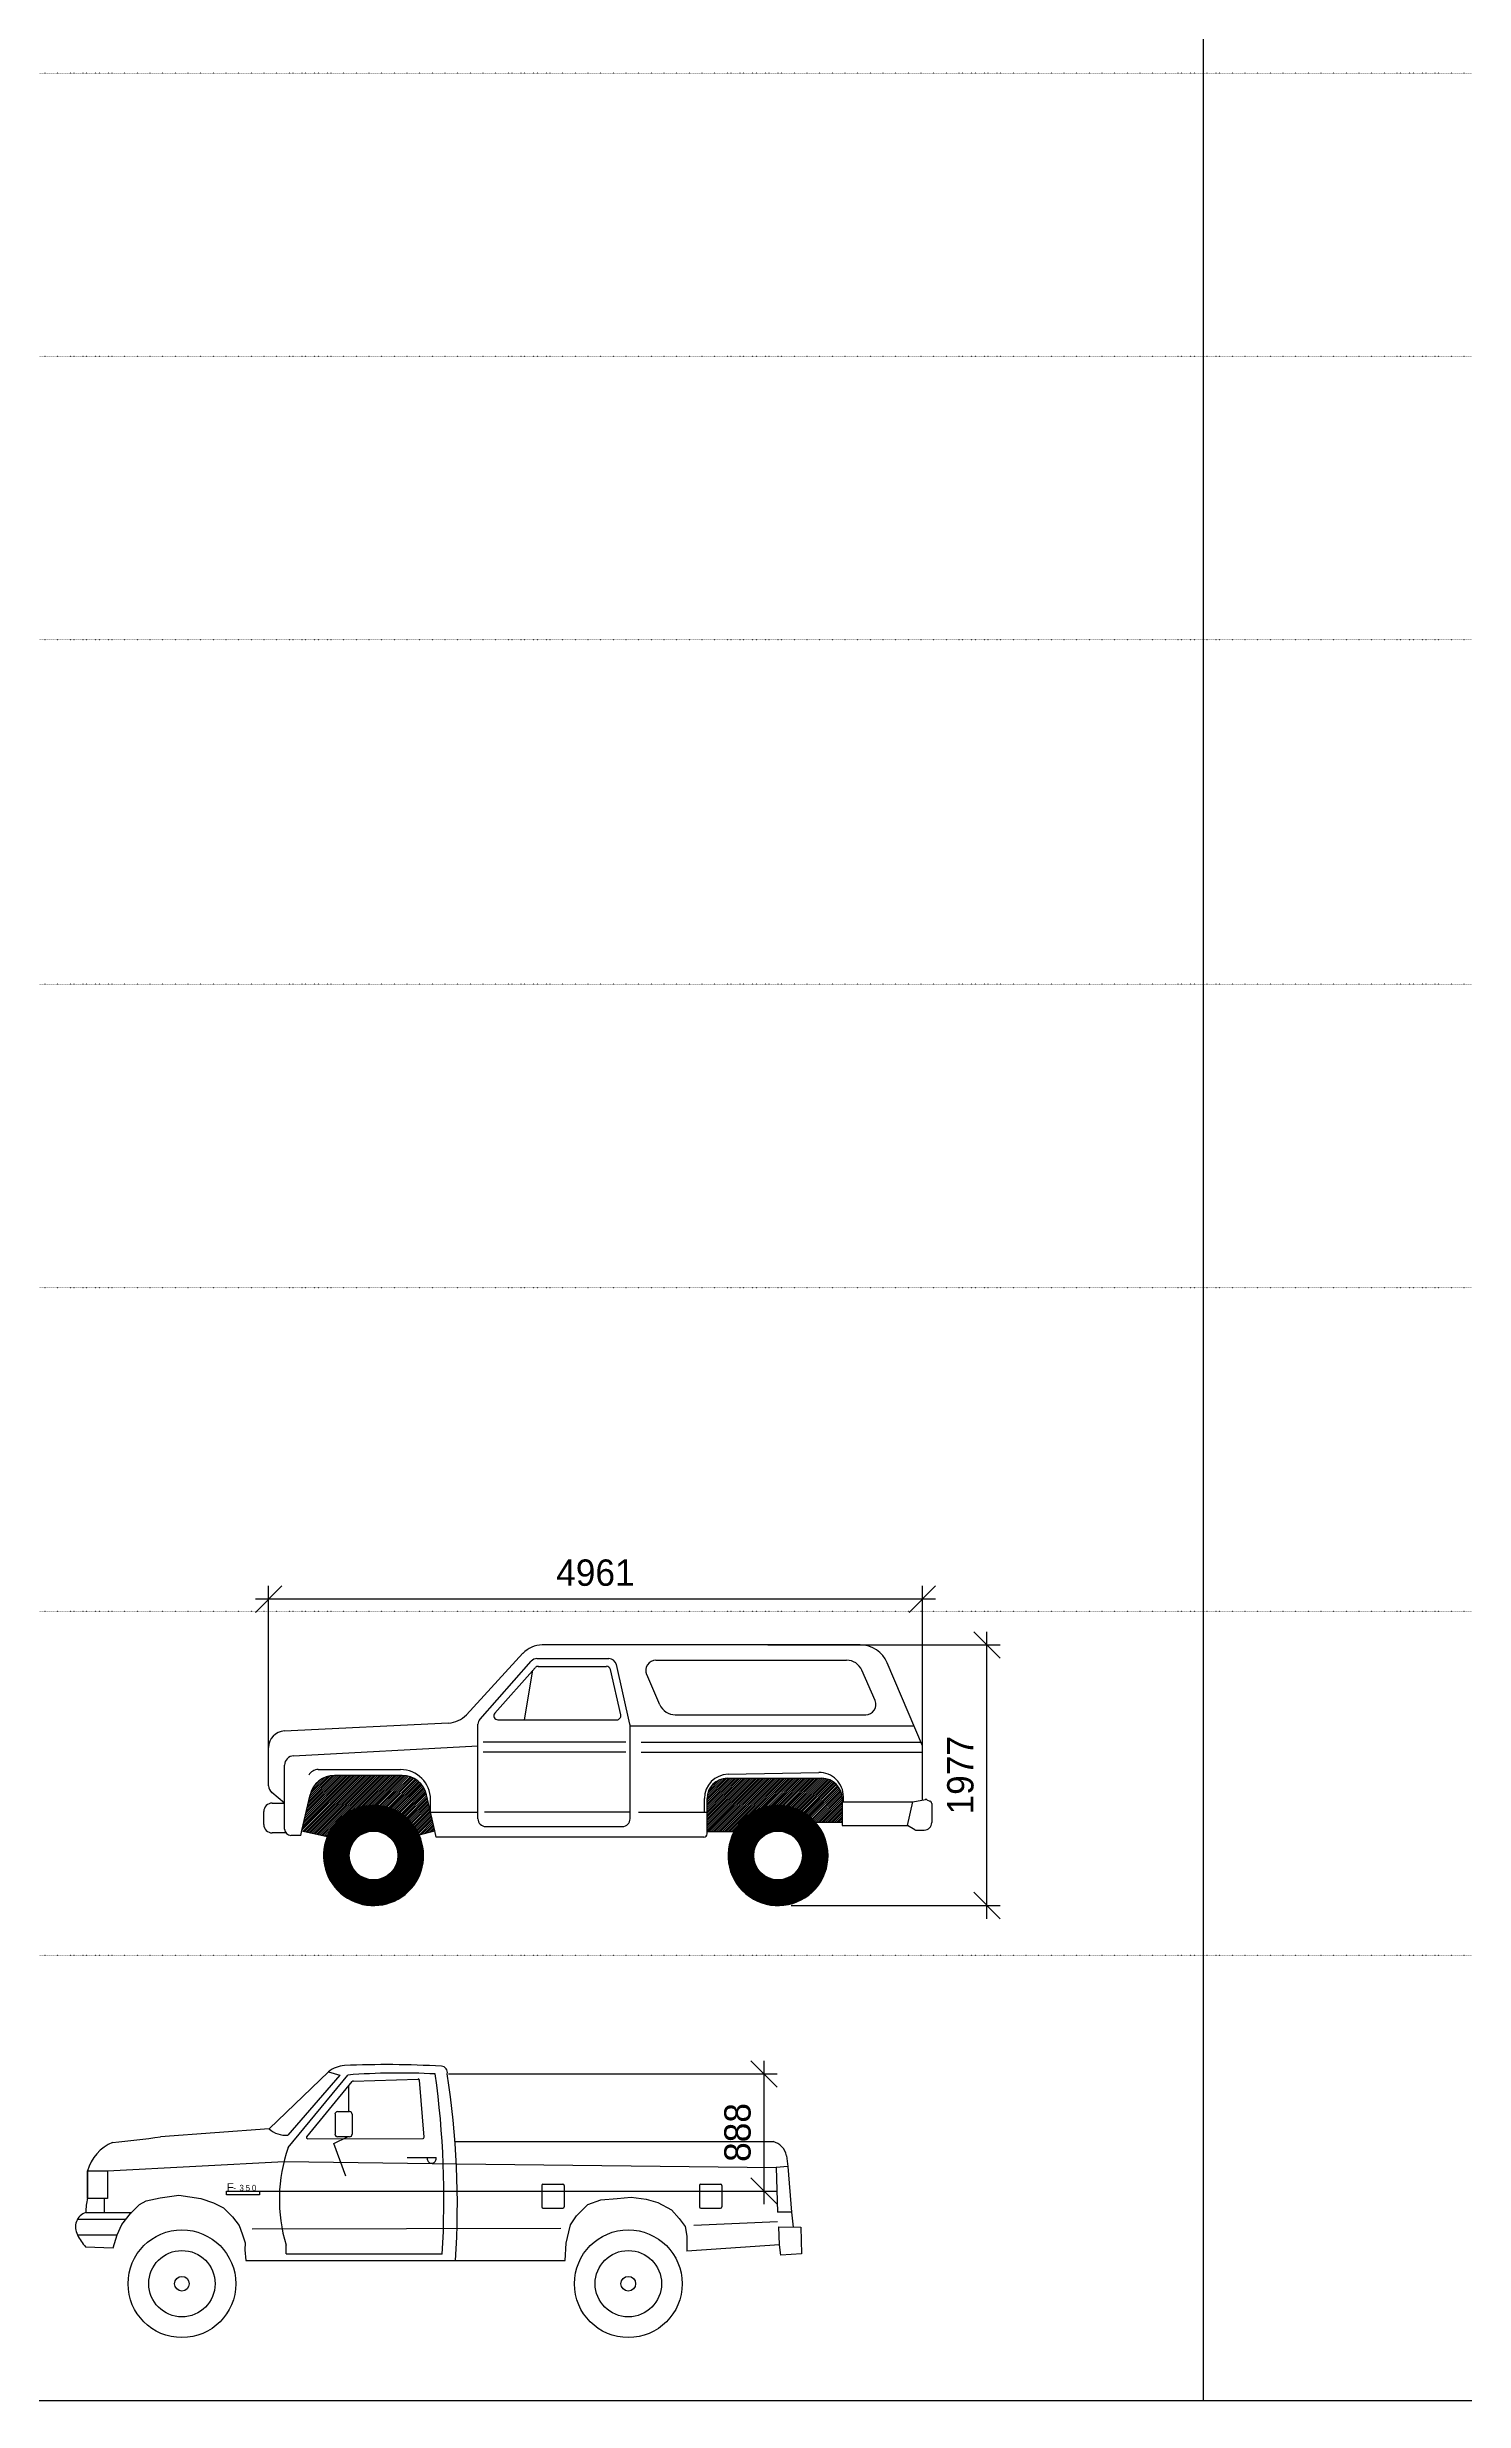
# Model space of a CAD drawing. Header units: millimetres. Extents: x 85290 to 188623, y -54691 to 10726.
# Drawn here: x 95623 to 106373, y -54691 to -36833 of the extents above; entities that cross this region are included whole.
import ezdxf

# ---------------------------------------------------------------- set-up
doc = ezdxf.new("R2010")
doc.units = ezdxf.units.MM
doc.linetypes.add('ACAD_ISO07W100', pattern=[3, 0, -3])
doc.layers.add('AUTO', color=150, linetype='Continuous')
doc.layers.add('RAZMER', color=5, linetype='Continuous')
doc.styles.add('TEXT', font='TXT')
doc.styles.add('WROMLATS', font='wromlats.shx', dxfattribs={"bigfont": 'bigfont.shx'})
doc.dimstyles.new('juka', dxfattribs={"dimscale": 100, "dimtxt": 2, "dimasz": 2, "dimexe": 1, "dimexo": 1, "dimgap": 1, "dimtad": 1, "dimtoh": 1, "dimdec": 0, "dimzin": 0, "dimdsep": 46, "dimtxsty": 'WROMLATS', "dimblk": 'OBLIQUE', "dimcen": -3, "dimdle": 1, "dimclrd": 256, "dimclre": 256, "dimclrt": 256, "dimadec": 0, "dimazin": 0, "dimtfac": 1, "dimtdec": 0, "dimtix": 1, "dimtmove": 2, "dimatfit": 3, "dimldrblk": 'ORIGIN2', "dimfxl": 1, "dimtvp": 2.5, "dimtolj": 1, "dimtzin": 0, "dimarcsym": 0})

# ---------------------------------------------------------------- blocks, each defined once
blk = doc.blocks.new('*U26')
at = {"linetype": 'Continuous'}
for p, q in [((4040, 1766), (1886, 1766)), ((1373, 1293), (1756, 1709)), ((1465, 1263), (1811, 1655)), ((1566, 1303), (1839, 1611)), ((1851, 1673), (2337, 1673)), ((1859, 1620), (2322, 1620)), ((2418, 1291), (2348, 1600)), ((2481, 1229), (2389, 1632)), ((2657, 1662), (3948, 1662)), ((4462, 1081), (4224, 1643)), ((1766, 1258), (1823, 1594)), ((2683, 1360), (2594, 1565)), ((4141, 1388), (4052, 1594)), ((2787, 1291), (4078, 1291)), ((139, 1183), (1251, 1237)), ((1451, 588), (1451, 1228)), ((1586, 1258), (2392, 1258)), ((2482, 1218), (4404, 1218)), ((2482, 588), (2482, 1217)), ((32, 812), (32, 1071)), ((202, 1014), (1451, 1082)), ((2452, 1106), (1486, 1106)), ((2452, 1039), (1486, 1039)), ((2557, 1106), (4451, 1106)), ((2557, 1039), (4462, 1039)), ((4462, 715), (4462, 1081)), ((141, 517), (141, 951)), ((259, 510), (631, 882)), ((263, 527), (618, 882)), ((264, 502), (643, 882)), ((267, 543), (605, 882)), ((271, 560), (593, 882)), ((274, 499), (656, 882)), ((275, 576), (580, 882)), ((279, 593), (567, 882)), ((282, 609), (555, 882)), ((284, 497), (669, 882)), ((286, 626), (542, 882)), ((290, 642), (529, 882)), ((294, 659), (517, 882)), ((295, 495), (682, 882)), ((298, 675), (504, 882)), ((301, 692), (491, 882)), ((305, 492), (694, 882)), ((305, 708), (478, 882)), ((309, 725), (465, 881)), ((313, 741), (451, 879)), ((315, 490), (707, 882)), ((317, 758), (434, 875)), ((323, 777), (415, 869)), ((326, 488), (720, 882)), ((336, 485), (732, 882)), ((337, 804), (388, 855)), ((347, 483), (745, 882)), ((357, 481), (758, 882)), ((367, 479), (770, 882)), ((369, 921), (927, 921)), ((378, 476), (783, 882)), ((388, 474), (796, 882)), ((938, 882), (479, 882)), ((524, 597), (808, 882)), ((569, 630), (821, 882)), ((597, 644), (834, 882)), ((619, 654), (847, 882)), ((639, 661), (859, 882)), ((657, 667), (872, 882)), ((674, 671), (885, 882)), ((689, 674), (897, 882)), ((704, 676), (910, 882)), ((718, 677), (923, 882)), ((732, 678), (935, 882)), ((745, 678), (948, 881)), ((757, 678), (959, 880)), ((769, 677), (970, 878)), ((781, 676), (981, 876)), ((792, 675), (991, 873)), ((803, 673), (1000, 870)), ((814, 671), (1009, 866)), ((824, 668), (1017, 862)), ((834, 666), (1025, 857)), ((844, 663), (1033, 852)), ((853, 660), (1041, 847)), ((863, 657), (1048, 841)), ((872, 653), (1054, 835)), ((881, 649), (1061, 829)), ((889, 645), (1067, 822)), ((898, 641), (1072, 815)), ((906, 637), (1078, 808)), ((914, 632), (1083, 800)), ((3003, 500), (3366, 862)), ((3003, 511), (3353, 862)), ((3003, 524), (3340, 862)), ((3003, 537), (3328, 862)), ((3003, 550), (3315, 862)), ((3003, 562), (3302, 862)), ((3003, 575), (3290, 862)), ((3003, 588), (3277, 862)), ((3003, 600), (3264, 862)), ((3003, 613), (3252, 862)), ((3003, 626), (3239, 862)), ((3003, 638), (3226, 862)), ((3003, 651), (3214, 862)), ((3003, 664), (3201, 862)), ((3003, 677), (3188, 862)), ((3003, 689), (3175, 862)), ((3003, 702), (3163, 862)), ((3003, 715), (3150, 862)), ((3003, 727), (3137, 862)), ((3004, 741), (3124, 861)), ((3006, 756), (3108, 858)), ((3012, 775), (3090, 853)), ((3016, 500), (3379, 862)), ((3026, 801), (3063, 839)), ((3029, 500), (3391, 862)), ((3042, 500), (3404, 862)), ((3054, 500), (3417, 862)), ((3067, 500), (3429, 862)), ((3080, 500), (3442, 862)), ((3092, 500), (3455, 862)), ((3105, 500), (3467, 862)), ((3118, 500), (3480, 862)), ((3130, 500), (3493, 862)), ((3140, 862), (3781, 862)), ((3143, 500), (3505, 862)), ((3146, 889), (3760, 901)), ((3156, 500), (3518, 862)), ((3275, 606), (3531, 862)), ((3314, 633), (3544, 862)), ((3341, 646), (3556, 862)), ((3363, 656), (3569, 862)), ((3382, 662), (3582, 862)), ((3400, 668), (3594, 862)), ((3416, 671), (3607, 862)), ((3432, 674), (3620, 862)), ((3446, 676), (3632, 862)), ((3460, 677), (3645, 862)), ((3474, 678), (3658, 862)), ((3487, 678), (3671, 862)), ((3499, 678), (3683, 862)), ((3511, 677), (3696, 862)), ((3522, 676), (3709, 862)), ((3534, 674), (3721, 862)), ((3545, 673), (3734, 862)), ((3555, 670), (3747, 862)), ((3565, 668), (3759, 862)), ((3575, 665), (3772, 862)), ((3585, 662), (3785, 862)), ((3595, 659), (3797, 861)), ((3604, 656), (3808, 859)), ((3613, 652), (3818, 857)), ((3622, 649), (3827, 854)), ((3631, 645), (3836, 850)), ((3639, 640), (3845, 846)), ((3647, 636), (3853, 841)), ((3656, 631), (3861, 836)), ((3663, 626), (3868, 831)), ((3671, 622), (3875, 825)), ((3679, 616), (3881, 819)), ((3686, 611), (3887, 812)), ((3693, 606), (3892, 805)), ((141, 694), (55, 765)), ((58, 694), (141, 694)), ((259, 509), (315, 751)), ((922, 627), (1087, 792)), ((930, 622), (1091, 784)), ((938, 617), (1095, 775)), ((945, 612), (1099, 765)), ((952, 606), (1101, 756)), ((959, 601), (1104, 745)), ((966, 595), (1106, 735)), ((973, 589), (1109, 725)), ((979, 583), (1111, 714)), ((986, 577), (1113, 704)), ((992, 570), (1116, 694)), ((998, 563), (1118, 684)), ((1004, 557), (1121, 673)), ((1010, 550), (1123, 663)), ((1015, 542), (1125, 653)), ((1021, 535), (1128, 642)), ((1159, 507), (1103, 751)), ((1130, 633), (1130, 718)), ((2985, 633), (2985, 725)), ((3003, 500), (3003, 725)), ((3700, 600), (3897, 797)), ((3707, 594), (3902, 789)), ((3714, 588), (3906, 780)), ((3720, 582), (3910, 771)), ((3727, 575), (3913, 762)), ((3733, 569), (3915, 751)), ((3742, 565), (3917, 740)), ((3755, 565), (3918, 729)), ((3767, 565), (3918, 716)), ((3780, 565), (3918, 703)), ((3793, 565), (3918, 691)), ((3805, 565), (3918, 678)), ((3818, 565), (3918, 665)), ((3831, 565), (3918, 652)), ((3843, 565), (3918, 640)), ((3918, 725), (3918, 565)), ((3918, 703), (4398, 703)), ((3927, 703), (3927, 737)), ((4362, 542), (4398, 703)), ((4398, 703), (4482, 718)), ((4493, 717), (4513, 708)), ((4525, 691), (4525, 562)), ((0, 550), (0, 636)), ((150, 492), (58, 492)), ((251, 475), (259, 509)), ((429, 465), (258, 503)), ((398, 472), (486, 559)), ((409, 469), (453, 514)), ((419, 467), (438, 486)), ((1026, 528), (1130, 632)), ((1031, 520), (1132, 622)), ((1036, 512), (1135, 611)), ((1040, 504), (1137, 601)), ((1045, 496), (1140, 591)), ((1049, 487), (1142, 580)), ((1053, 479), (1159, 507)), ((1054, 479), (1144, 570)), ((1071, 484), (1147, 560)), ((1088, 488), (1149, 549)), ((1105, 493), (1152, 539)), ((1122, 497), (1154, 529)), ((1130, 633), (1451, 633)), ((1139, 502), (1156, 519)), ((1156, 506), (1159, 508)), ((1169, 464), (1159, 507)), ((2482, 633), (1495, 633)), ((1504, 535), (2429, 535)), ((2539, 633), (3003, 633)), ((3003, 485), (3003, 500)), ((3185, 500), (3003, 500)), ((3169, 500), (3216, 547)), ((3181, 500), (3190, 509)), ((3736, 565), (3918, 565)), ((3856, 565), (3918, 627)), ((3869, 565), (3918, 614)), ((3882, 565), (3918, 602)), ((3894, 565), (3918, 589)), ((3907, 565), (3918, 576)), ((3918, 565), (3918, 542)), ((3918, 542), (4362, 542)), ((4411, 514), (4362, 542)), ((4420, 511), (4474, 511)), ((251, 475), (183, 475)), ((2982, 464), (1169, 464))]:
    blk.add_line(p, q, dxfattribs=at)
at = {"linetype": 'Continuous', "const_width": 174}
for points in [[(492, 339, 1), (996, 339, 1)], [(3232, 339, 1), (3736, 339, 1)]]:
    blk.add_lwpolyline(points, format="xyb", close=True, dxfattribs=at)
at = {"linetype": 'Continuous'}
for centre in [(744, 339), (3484, 339)]:
    blk.add_circle(centre, 165, dxfattribs=at)
for centre, radius, start, end in [((1886, 1588), 177, 90, 137.2788), ((4040, 1566), 200, 22.8645, 90), ((1851, 1620), 52.9, 90, 138.533), ((1859, 1594), 26.7, 90, 138.533), ((2322, 1594), 26.7, 12.8479, 90), ((2337, 1620), 52.9, 12.8479, 90), ((2657, 1593), 69.1, 90, 203.4299), ((3948, 1549), 113, 23.4299, 90), ((1243, 1413), 177, 272.7599, 317.2788), ((1586, 1285), 26.7, 138.533, 270), ((2392, 1285), 26.7, 270, 12.8479), ((2787, 1405), 113, 203.4299, 270), ((4078, 1361), 69.1, 270, 23.4299), ((145, 1071), 112, 92.7599, 180), ((1504, 1228), 52.9, 138.533, 180), ((2429, 1217), 52.9, 0, 12.8479), ((205, 951), 63.7, 93.0899, 180), ((94, 812), 61.5, 180, 230.5894), ((369, 847), 74.2, 90, 150.6664), ((479, 713), 169, 90, 167.0002), ((927, 718), 203, 0, 90), ((938, 713), 169, 12.9998, 90), ((3149, 725), 164, 91.1228, 180), ((3140, 725), 137, 90, 180), ((3763, 737), 164, 0, 91.1228), ((3781, 725), 137, 0, 90), ((58, 636), 57.6, 90, 180), ((744, 339), 339, 24.3849, 158.243), ((3484, 339), 339, 41.8661, 151.7178), ((4485, 700), 19, 66.7927, 100.2332), ((4506, 691), 19, 0, 66.7927), ((58, 550), 57.6, 180, 270), ((183, 517), 41.4, 180, 270), ((744, 339), 339, 158.243, 24.3849), ((1504, 588), 52.9, 180, 270), ((2429, 588), 52.9, 270, 0), ((2982, 485), 20.9, 270, 0), ((3484, 339), 339, 151.7178, 41.8661), ((4420, 530), 19, 240.2028, 270), ((4474, 562), 50.8, 270, 0)]:
    blk.add_arc(centre, radius, start, end, dxfattribs=at)
blk = doc.blocks.new('a_15')
at = {"linetype": 'Continuous'}
for p, q in [((-413.5, 366.6), (-495.3, 287.8)), ((-397.9, 362.1), (-469.9, 279.4)), ((-469.1, 262.2), (-386.9, 362.1)), ((-413.5, 366.6), (-397.9, 362.1)), ((-443.6, 277.1), (-381, 353.3)), ((-386.2, 347), (-386.2, 311.7)), ((-379.7, 353.9), (-290, 356.6)), ((-281.8, 276.3), (-288.2, 355)), ((-404.6, 308.1), (-404.6, 280.4)), ((-401.1, 311.7), (-384.5, 311.7)), ((-380.9, 308.1), (-380.9, 280.4)), ((-495.3, 287.8), (-645.2, 277)), ((-442.3, 274.2), (-283.6, 274.4)), ((-406.4, 267.9), (-387.4, 276.9)), ((-389.7, 222.6), (-406.4, 267.9)), ((-384.5, 276.9), (-401.1, 276.9)), ((-239, 270.4), (199.6, 270.4)), ((-746.1, 230), (-746.1, 192.2)), ((-746.1, 230), (-718.3, 230)), ((-746.1, 191.8), (-746.1, 230)), ((-718.3, 230), (-474.9, 242.7)), ((-718.3, 230), (-718.3, 191.8)), ((-474.9, 242.7), (-236.4, 239.7)), ((-305.2, 248.2), (-265.1, 248.2)), ((-236.4, 239.7), (204.1, 234.8)), ((220.1, 236), (204.1, 234.8)), ((204.1, 234.8), (205.6, 172.8)), ((218, 250.9), (220.1, 236)), ((220.1, 236), (224.9, 172.8)), ((-554.4, 202.1), (-504.7, 202.1)), ((-554.2, 197), (-554.2, 202.1)), ((-509, 197), (-554.2, 197)), ((-509, 202.1), (-509, 197)), ((-119.5, 209.9), (-119.5, 180.3)), ((-117.7, 211.7), (-90.4, 211.7)), ((-88.7, 209.9), (-88.7, 180.3)), ((98.2, 209.9), (98.2, 180.3)), ((100, 211.7), (127.2, 211.7)), ((129, 209.9), (129, 180.3)), ((-759.7, 163.3), (-693.4, 163.3)), ((-748.5, 172.7), (-685, 172.7)), ((-718.3, 191.8), (-746.1, 191.8)), ((-722.9, 191.8), (-722.9, 172.7)), ((-117.7, 178.5), (-90.4, 178.5)), ((100, 178.5), (127.2, 178.5)), ((224.9, 172.8), (205.6, 172.8)), ((224.9, 172.8), (227.2, 152.4)), ((-759.8, 141.7), (-704.8, 141.7)), ((-518.8, 150), (-93.2, 150.8)), ((90.6, 155), (205.9, 160.1)), ((208.7, 127.8), (207.5, 152.8)), ((207.5, 152.8), (238, 152.2)), ((238, 152.2), (238.8, 115.3)), ((-748.6, 125), (-710.5, 123.8)), ((-527.6, 106.4), (-87.1, 106.4)), ((-472.1, 115.3), (-472.1, 127.4)), ((-472.1, 115.3), (-256.7, 115.3)), ((208.7, 127.8), (80.9, 119)), ((210.6, 113.6), (208.7, 127.8)), ((238.8, 115.3), (210.6, 113.6))]:
    blk.add_line(p, q, dxfattribs=at)
for points in [[(-710.5, 123.8), (-705.1, 141.7), (-698.5, 156.1), (-686.8, 171), (-674.5, 183.5), (-665.3, 188.8), (-645.9, 192.9), (-620, 196.2), (-589.5, 192), (-572.3, 185.8), (-558.3, 178.8), (-545.9, 166.6), (-536.7, 154.5), (-532.5, 143.1), (-528.6, 130.9), (-529, 121.1), (-527.6, 106.4)], [(-87.1, 106.4), (-85.8, 130.2), (-81.9, 146), (-79.7, 155.6), (-71.7, 167.8), (-55.9, 183.7), (-37.8, 190.1), (-15.6, 191.8), (4.1, 193.7), (24.7, 190.8), (40.6, 186.5), (59.4, 176.4), (70.2, 164.3), (78.5, 153.3), (80.8, 140), (80.9, 119)]]:
    blk.add_lwpolyline(points, dxfattribs=at)
for centre, radius in [((-615.8, 74.3), 74.3), ((0, 74.3), 74.3), ((-615.8, 74.3), 45.8), ((0, 74.3), 45.8), ((-615.8, 74.3), 10.1), ((0, 74.3), 10.1)]:
    blk.add_circle(centre, radius, dxfattribs=at)
for centre, radius, start, end in [((-389.3, 336.9), 38.4, 93.3495, 129.139), ((-333.8, -868.9), 1245.4, 86.4979, 92.6586), ((-315, -575.4), 940.3, 87.0359, 94.387), ((-1521, 190.4), 1266.6, 356.5981, 7.8593), ((-257.9, 365.9), 8.28, 345.908, 88.5712), ((-1397.3, 183.6), 1161.5, 356.1914, 8.9321), ((-379.6, 352.2), 1.77, 91.7323, 140.5702), ((-290, 354.9), 1.77, 4.6365, 91.7248), ((-401.1, 308.1), 3.54, 89.9994, 180.0006), ((-384.5, 308.1), 3.54, 0.0071, 89.997), ((-686.7, 212.5), 61.9, 113.4783, 163.5884), ((-795.1, 1270.7), 1004.9, 274.7803, 278.582), ((-473.5, 311.1), 31.9, 226.897, 276.5664), ((-263.3, 190.2), 218.1, 160.7149, 196.7262), ((-442.3, 276), 1.77, 140.5673, 270.0945), ((-401.1, 280.4), 3.54, 179.9994, 270.0006), ((-384.5, 280.4), 3.54, 270.003, 359.9923), ((-283.6, 276.2), 1.77, 270.0886, 4.6315), ((193.8, 246.4), 24.6, 10.4849, 76.2896), ((-271.3, 246.8), 6.35, 167.1227, 12.8773), ((-117.7, 209.9), 1.77, 90.0142, 179.99), ((-90.4, 209.9), 1.77, 0.0112, 89.9835), ((-90.4, 209.9), 1.77, 0.0112, 89.9835), ((100, 209.9), 1.77, 90.0165, 179.9882), ((127.2, 209.9), 1.77, 0.0106, 89.9858), ((127.2, 209.9), 1.77, 0.0106, 89.9858), ((-740.9, 152.4), 21.7, 110.3729, 209.3145), ((-669.9, 173.1), 78.5, 165.9335, 180.2922), ((-117.7, 180.3), 1.77, 180.0154, 269.9835), ((-90.4, 180.3), 1.77, 270.0165, 359.9852), ((100, 180.3), 1.77, 180.0148, 269.9835), ((127.2, 180.3), 1.77, 270.0165, 359.9846), ((-691.5, 175.8), 76.4, 206.4584, 221.6168)]:
    blk.add_arc(centre, radius, start, end, dxfattribs=at)
at = {"linetype": 'Continuous', "style": 'TEXT'}
for s, height, width, p in [('F', 10.7, 1.1, (-553.9, 202.1)), ('-', 8.57, 0.926316, (-544.9, 202.1)), ('3', 8.57, 0.926316, (-536.4, 202.1)), ('5', 8.57, 0.926316, (-527.8, 202.1)), ('0', 8.57, 0.926316, (-519.2, 202.1))]:
    blk.add_text(s, height=height, dxfattribs=dict(at, width=width)).set_placement(p)
blk = doc.blocks.new('_Oblique')
at = {"color": 0, "linetype": 'ByBlock', "lineweight": -2}
blk.add_line((-0.5, -0.5), (0.5, 0.5), dxfattribs=at)
blk = doc.blocks.new('*D105')
at = {"layer": 'Defpoints', "color": 0, "transparency": 16777216}
for p in [(100991, -48955), (102753, -48955), (101168, -50932)]:
    blk.add_point(p, dxfattribs=at)
at = {"layer": 'RAZMER', "lineweight": -2, "transparency": 16777216}
for p, q in [((102753, -51032), (102753, -48855)), ((101091, -48955), (102853, -48955)), ((101268, -50932), (102853, -50932))]:
    blk.add_line(p, q, dxfattribs=at)
at = {"layer": 'RAZMER', "lineweight": -2, "transparency": 16777216, "xscale": 200, "yscale": 200, "zscale": 200}
for p, rotation in [((102753, -48955), 90), ((102753, -50932), 270)]:
    blk.add_blockref('_Oblique', p, dxfattribs=dict(at, rotation=rotation))
at = {"layer": 'RAZMER', "transparency": 16777216, "insert": (102553, -49944), "char_height": 200, "attachment_point": 5, "rotation": 90, "style": 'WROMLATS'}
blk.add_mtext('\\A1;1977', dxfattribs=at)
blk = doc.blocks.new('_Origin2')
at = {"color": 0, "linetype": 'ByBlock', "lineweight": -2}
blk.add_line((-0.5, 0), (-1, 0), dxfattribs=at)
for radius in [0.5, 0.25]:
    blk.add_circle((0, 0), radius, dxfattribs=at)
blk = doc.blocks.new('*D106')
at = {"layer": 'Defpoints', "color": 0, "transparency": 16777216}
for p in [(97303, -48608), (97303, -49878), (102264, -49927)]:
    blk.add_point(p, dxfattribs=at)
at = {"layer": 'RAZMER', "lineweight": -2, "transparency": 16777216}
for p, q in [((97303, -49778), (97303, -48508)), ((102264, -49827), (102264, -48508)), ((102364, -48608), (97203, -48608))]:
    blk.add_line(p, q, dxfattribs=at)
at = {"layer": 'RAZMER', "lineweight": -2, "transparency": 16777216, "xscale": 200, "yscale": 200, "zscale": 200, "rotation": 180}
blk.add_blockref('_Oblique', (97303, -48608), dxfattribs=at)
at = {"layer": 'RAZMER', "lineweight": -2, "transparency": 16777216, "xscale": 200, "yscale": 200, "zscale": 200}
blk.add_blockref('_Oblique', (102264, -48608), dxfattribs=at)
at = {"layer": 'RAZMER', "transparency": 16777216, "insert": (99783, -48408), "char_height": 200, "attachment_point": 5, "style": 'WROMLATS'}
blk.add_mtext('\\A1;4961', dxfattribs=at)
blk = doc.blocks.new('*D109')
at = {"layer": 'Defpoints', "color": 0, "transparency": 16777216}
for p in [(98568, -52210), (96986, -53098), (101062, -53098)]:
    blk.add_point(p, dxfattribs=at)
at = {"layer": 'RAZMER', "lineweight": -2, "transparency": 16777216}
for p, q in [((101062, -52110), (101062, -53198)), ((98668, -52210), (101162, -52210)), ((97086, -53098), (101162, -53098))]:
    blk.add_line(p, q, dxfattribs=at)
at = {"layer": 'RAZMER', "lineweight": -2, "transparency": 16777216, "xscale": 200, "yscale": 200, "zscale": 200}
for p, rotation in [((101062, -52210), 90), ((101062, -53098), 270)]:
    blk.add_blockref('_Oblique', p, dxfattribs=dict(at, rotation=rotation))
at = {"layer": 'RAZMER', "transparency": 16777216, "insert": (100862, -52654), "char_height": 200, "attachment_point": 5, "rotation": 90, "style": 'WROMLATS'}
blk.add_mtext('\\A1;888', dxfattribs=at)

msp = doc.modelspace()

# ---------------------------------------------------------------- linework, layer by layer
at = {"layer": 'RAZMER'}
for p, q in [((104395.1, 10725.6), (104395.1, -54690.5)), ((123147.4, -54690.5), (85289.7, -54690.5))]:
    msp.add_line(p, q, dxfattribs=at)
at = {"layer": 'RAZMER', "linetype": 'ACAD_ISO07W100'}
for p, q in [((123147.4, -37031.3), (85289.7, -37031.3)), ((123147.4, -39181.1), (85289.7, -39181.1)), ((123147.4, -41330.9), (85289.7, -41330.9)), ((123147.4, -43941.4), (85289.7, -43941.4)), ((123147.4, -46244.8), (85289.7, -46244.8)), ((123147.4, -48701.7), (85289.7, -48701.7)), ((123147.4, -51312.2), (85289.7, -51312.2))]:
    msp.add_line(p, q, dxfattribs=at)

# ---------------------------------------------------------------- block references
at = {"layer": 'AUTO'}
for name, p, xscale, yscale, zscale in [('*U26', (97266.7, -50932.4), 1.119999999995343, 1.119999999995343, 1.119999999995343), ('a_15', (100032.7, -54209.9), 5.5, 5.5, 5.5)]:
    msp.add_blockref(name, p, dxfattribs=dict(at, xscale=xscale, yscale=yscale, zscale=zscale))

# ---------------------------------------------------------------- dimensions: what is measured, and where the dimension line sits
at = {"layer": 'RAZMER'}
dim = msp.add_linear_dim(base=(97303, -48608.3), p1=(102263.8, -49926.9), p2=(97303, -49877.7), dimstyle='juka', dxfattribs=at)
dim.commit()
dim.dimension.update_dxf_attribs({"geometry": '*D106', "text_midpoint": (99783.4, -48408.3)})
for base, p1, p2, picture, middle in [((102752.7, -48955), (101168.4, -50932.4), (100991.3, -48955), '*D105', (102552.7, -49943.7)), ((101061.6, -53098.1), (98567.6, -52209.9), (96986.1, -53098.1), '*D109', (100861.6, -52654))]:
    dim = msp.add_linear_dim(base=base, p1=p1, p2=p2, angle=90, dimstyle='juka', dxfattribs=at)
    dim.commit()
    dim.dimension.update_dxf_attribs({"geometry": picture, "text_midpoint": middle})

doc.saveas('drawing.dxf')
